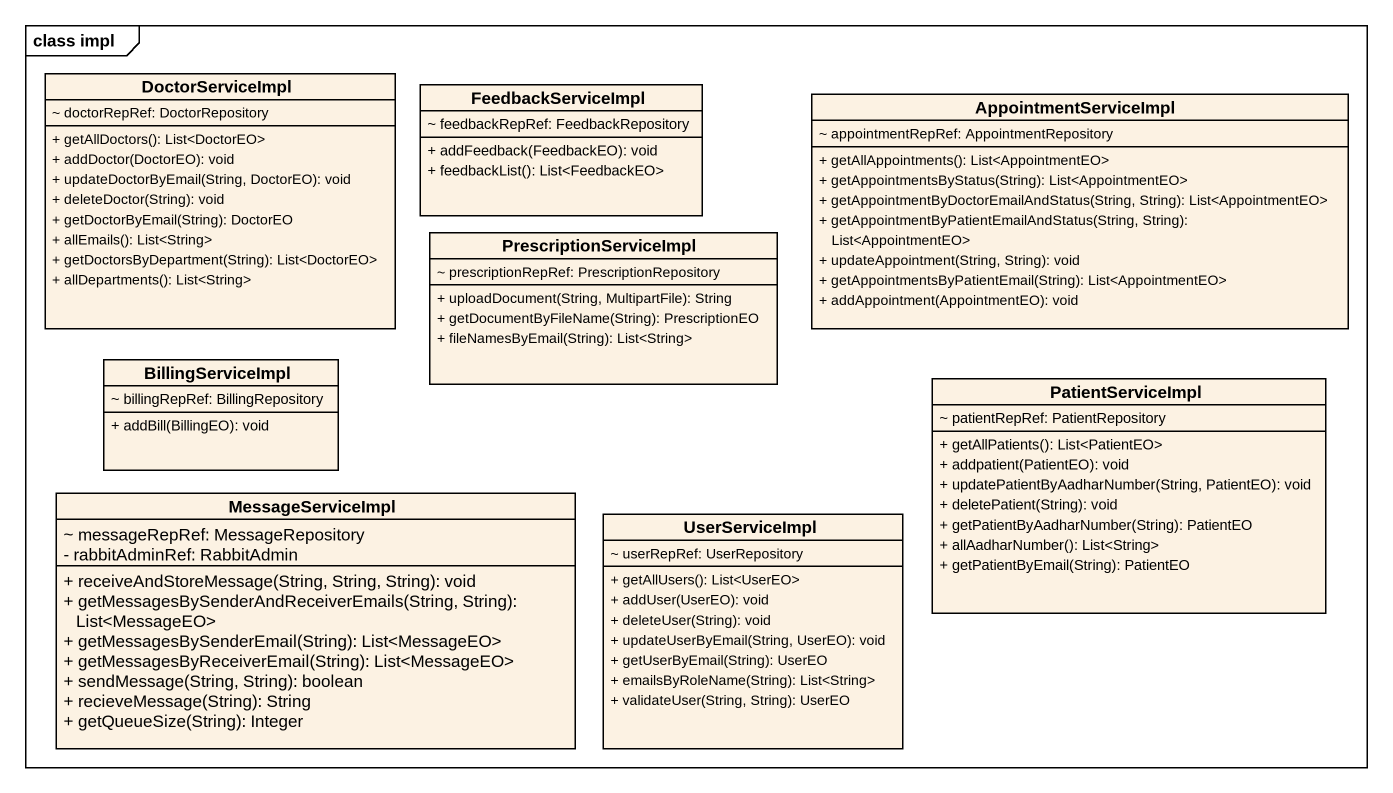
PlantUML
@startuml
mainframe class impl
hide circle
hide empty members
skinparam classAttributeIconSize 0
class DoctorServiceImpl {
  ~ doctorRepRef: DoctorRepository
  + getAllDoctors(): List<DoctorEO>
  + addDoctor(DoctorEO): void
  + updateDoctorByEmail(String, DoctorEO): void
  + deleteDoctor(String): void
  + getDoctorByEmail(String): DoctorEO
  + allEmails(): List<String>
  + getDoctorsByDepartment(String): List<DoctorEO>
  + allDepartments(): List<String>
}
class FeedbackServiceImpl {
  ~ feedbackRepRef: FeedbackRepository
  + addFeedback(FeedbackEO): void
  + feedbackList(): List<FeedbackEO>
}
class AppointmentServiceImpl {
  ~ appointmentRepRef: AppointmentRepository
  + getAllAppointments(): List<AppointmentEO>
  + getAppointmentsByStatus(String): List<AppointmentEO>
  + getAppointmentByDoctorEmailAndStatus(String, String): List<AppointmentEO>
  + getAppointmentByPatientEmailAndStatus(String, String): List<AppointmentEO>
  + updateAppointment(String, String): void
  + getAppointmentsByPatientEmail(String): List<AppointmentEO>
  + addAppointment(AppointmentEO): void
}
class PrescriptionServiceImpl {
  ~ prescriptionRepRef: PrescriptionRepository
  + uploadDocument(String, MultipartFile): String
  + getDocumentByFileName(String): PrescriptionEO
  + fileNamesByEmail(String): List<String>
}
class BillingServiceImpl {
  ~ billingRepRef: BillingRepository
  + addBill(BillingEO): void
}
class PatientServiceImpl {
  ~ patientRepRef: PatientRepository
  + getAllPatients(): List<PatientEO>
  + addpatient(PatientEO): void
  + updatePatientByAadharNumber(String, PatientEO): void
  + deletePatient(String): void
  + getPatientByAadharNumber(String): PatientEO
  + allAadharNumber(): List<String>
  + getPatientByEmail(String): PatientEO
}
class MessageServiceImpl {
  ~ messageRepRef: MessageRepository
  - rabbitAdminRef: RabbitAdmin
  + receiveAndStoreMessage(String, String, String): void
  + getMessagesBySenderAndReceiverEmails(String, String): List<MessageEO>
  + getMessagesBySenderEmail(String): List<MessageEO>
  + getMessagesByReceiverEmail(String): List<MessageEO>
  + sendMessage(String, String): boolean
  + recieveMessage(String): String
  + getQueueSize(String): Integer
}
class UserServiceImpl {
  ~ userRepRef: UserRepository
  + getAllUsers(): List<UserEO>
  + addUser(UserEO): void
  + deleteUser(String): void
  + updateUserByEmail(String, UserEO): void
  + getUserByEmail(String): UserEO
  + emailsByRoleName(String): List<String>
  + validateUser(String, String): UserEO
}
@enduml
